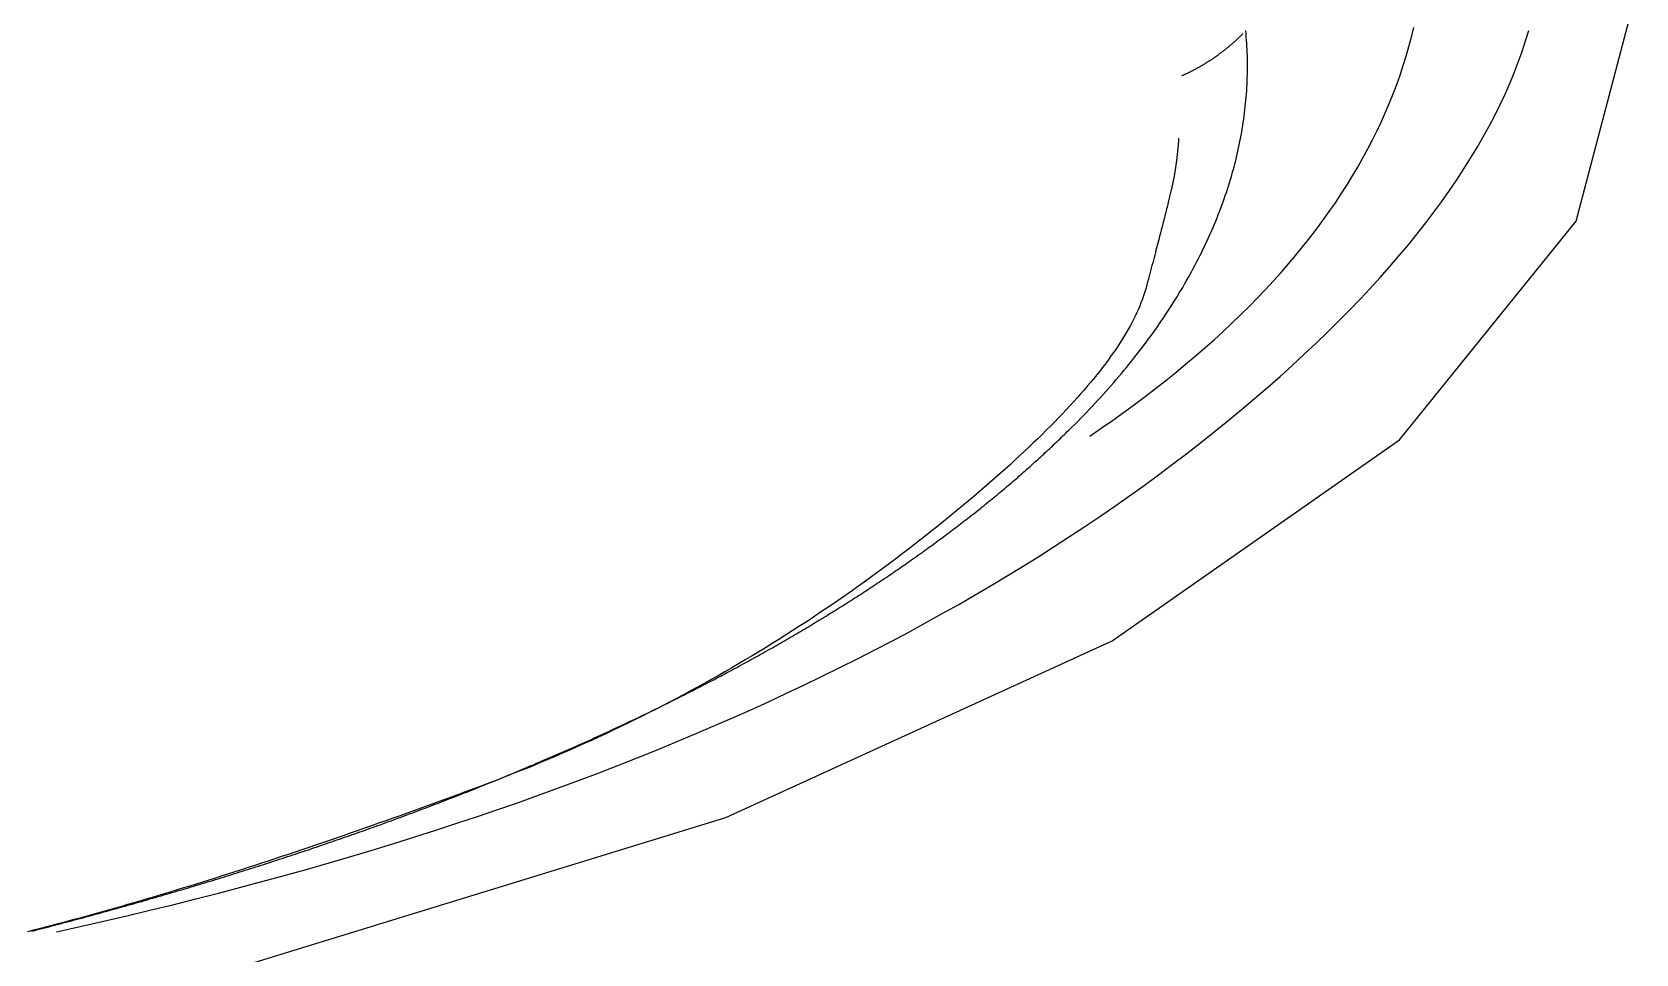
# Model space of a CAD drawing. Extents: x -120222 to -41942, y -19134 to 30932.
# Drawn here: x -81585.144 to -81581.015, y 10151.997 to 10154.37 of the extents above; entities that cross this region are included whole.
import ezdxf

# ---------------------------------------------------------------- set-up
doc = ezdxf.new("R2010")
doc.units = 0
doc.header["$LTSCALE"] = 150
doc.header["$MEASUREMENT"] = 0
doc.layers.get('0').update_dxf_attribs({"linetype": 'CONTINUOUS'})
doc.layers.add('____-568', color=7, linetype='CONTINUOUS')

# ---------------------------------------------------------------- blocks, each defined once
blk = doc.blocks.new('____-172')
at = {"color": 1, "linetype": 'Continuous'}
blk.add_lwpolyline([(-88022.5592, 5602.8305), (-88021.0584, 5603.0011), (-88019.6753, 5603.278), (-88018.4631, 5603.6507), (-88017.4682, 5604.1048), (-88016.7289, 5604.623), (-88016.2736, 5605.1852), (-88016.1199, 5605.7698), (-88016.2736, 5606.3545), (-88016.7289, 5606.9167), (-88017.4682, 5607.4348), (-88018.4631, 5607.8889), (-88019.6753, 5608.2616), (-88021.0584, 5608.5385), (-88022.5592, 5608.7091)], dxfattribs=at)
at = {"color": 1, "linetype": 'Continuous', "flags": 128}
for points in [[(-88017.5261, 5604.6325), (-88017.4966, 5604.6526), (-88017.4677, 5604.6728), (-88017.4392, 5604.6932), (-88017.4113, 5604.7136), (-88017.3838, 5604.7341), (-88017.3569, 5604.7547), (-88017.3305, 5604.7755), (-88017.3046, 5604.7963), (-88017.2792, 5604.8172), (-88017.2543, 5604.8382), (-88017.23, 5604.8593), (-88017.2061, 5604.8805), (-88017.1827, 5604.9018), (-88017.1599, 5604.9232), (-88017.1376, 5604.9447), (-88017.1157, 5604.9663), (-88017.0944, 5604.988), (-88017.0736, 5605.0098), (-88017.0533, 5605.0317), (-88017.0335, 5605.0536), (-88017.0143, 5605.0757), (-88016.9955, 5605.0979), (-88016.9773, 5605.1202), (-88016.9595, 5605.1425), (-88016.9423, 5605.165), (-88016.9256, 5605.1876), (-88016.9093, 5605.2102), (-88016.8936, 5605.233), (-88016.8784, 5605.2559), (-88016.8637, 5605.2788), (-88016.8496, 5605.3019), (-88016.8359, 5605.325), (-88016.8227, 5605.3483), (-88016.8101, 5605.3716), (-88016.798, 5605.395), (-88016.7863, 5605.4186), (-88016.7752, 5605.4422), (-88016.7646, 5605.4659), (-88016.7545, 5605.4898), (-88016.7449, 5605.5137), (-88016.7358, 5605.5377), (-88016.7273, 5605.5618), (-88016.7192, 5605.586), (-88016.7117, 5605.6103), (-88016.7046, 5605.6348), (-88016.6981, 5605.6593), (-88016.6921, 5605.6839)], [(-88020.1864, 5603.3561), (-88020.1256, 5603.3696), (-88020.0652, 5603.3833), (-88020.0053, 5603.3973), (-88019.9457, 5603.4115), (-88019.8866, 5603.4259), (-88019.8279, 5603.4406), (-88019.7696, 5603.4555), (-88019.7117, 5603.4707), (-88019.6543, 5603.4861), (-88019.5972, 5603.5017), (-88019.5406, 5603.5176), (-88019.4844, 5603.5337), (-88019.4286, 5603.5501), (-88019.3733, 5603.5666), (-88019.3183, 5603.5835), (-88019.2638, 5603.6005), (-88019.2096, 5603.6178), (-88019.1559, 5603.6354), (-88019.1026, 5603.6532), (-88019.0498, 5603.6712), (-88018.9973, 5603.6894), (-88018.9453, 5603.7079), (-88018.8937, 5603.7267), (-88018.8425, 5603.7456), (-88018.7917, 5603.7648), (-88018.7413, 5603.7843), (-88018.6913, 5603.804), (-88018.6418, 5603.8239), (-88018.5927, 5603.8441), (-88018.544, 5603.8645), (-88018.4957, 5603.8851), (-88018.4478, 5603.906), (-88018.4004, 5603.9271), (-88018.3533, 5603.9485), (-88018.3067, 5603.9701), (-88018.2605, 5603.9919), (-88018.2147, 5604.014), (-88018.1693, 5604.0363), (-88018.1244, 5604.0588), (-88018.0798, 5604.0816), (-88018.0357, 5604.1047), (-88017.992, 5604.1279), (-88017.9487, 5604.1514), (-88017.9059, 5604.1752), (-88017.8634, 5604.1991), (-88017.8214, 5604.2234), (-88017.7797, 5604.2478), (-88017.7385, 5604.2725), (-88017.6978, 5604.2975), (-88017.6574, 5604.3226), (-88017.6174, 5604.348), (-88017.5779, 5604.3737), (-88017.5388, 5604.3996), (-88017.5001, 5604.4257), (-88017.4618, 5604.4521), (-88017.4239, 5604.4787), (-88017.3864, 5604.5055), (-88017.3494, 5604.5326), (-88017.3128, 5604.5599), (-88017.2766, 5604.5875), (-88017.2408, 5604.6153), (-88017.2054, 5604.6433), (-88017.1705, 5604.6716), (-88017.1359, 5604.7001), (-88017.102, 5604.7287), (-88017.0688, 5604.7573), (-88017.0363, 5604.7858), (-88017.0046, 5604.8143), (-88016.9737, 5604.8428), (-88016.9435, 5604.8712), (-88016.9141, 5604.8995), (-88016.8854, 5604.9279), (-88016.8574, 5604.9561), (-88016.8303, 5604.9844), (-88016.8038, 5605.0126), (-88016.7782, 5605.0407), (-88016.7532, 5605.0688), (-88016.7291, 5605.0969), (-88016.7057, 5605.1249), (-88016.683, 5605.1529), (-88016.6611, 5605.1809), (-88016.6399, 5605.2088), (-88016.6195, 5605.2366), (-88016.5999, 5605.2644), (-88016.581, 5605.2922), (-88016.5628, 5605.32), (-88016.5454, 5605.3476), (-88016.5288, 5605.3753), (-88016.5129, 5605.4029), (-88016.4978, 5605.4305), (-88016.4834, 5605.458), (-88016.4698, 5605.4855), (-88016.4569, 5605.5129), (-88016.4448, 5605.5403), (-88016.4334, 5605.5677), (-88016.4228, 5605.595), (-88016.4129, 5605.6223), (-88016.4038, 5605.6495), (-88016.3955, 5605.6767)], [(-88017.5802, 5604.6473), (-88017.5725, 5604.6549), (-88017.5648, 5604.6625), (-88017.5572, 5604.6702), (-88017.5497, 5604.6778), (-88017.5422, 5604.6855), (-88017.5348, 5604.6931), (-88017.5275, 5604.7008), (-88017.5202, 5604.7085), (-88017.513, 5604.7162), (-88017.5059, 5604.7239), (-88017.4988, 5604.7316), (-88017.4918, 5604.7393), (-88017.4848, 5604.747), (-88017.4779, 5604.7548), (-88017.4711, 5604.7625), (-88017.4644, 5604.7703), (-88017.4577, 5604.778), (-88017.451, 5604.7858), (-88017.4445, 5604.7936), (-88017.438, 5604.8014), (-88017.4315, 5604.8092), (-88017.4252, 5604.817), (-88017.4189, 5604.8248), (-88017.4126, 5604.8326), (-88017.4064, 5604.8405), (-88017.4003, 5604.8483), (-88017.3943, 5604.8562), (-88017.3883, 5604.864), (-88017.3824, 5604.8719), (-88017.3765, 5604.8798), (-88017.3707, 5604.8877), (-88017.365, 5604.8956), (-88017.3593, 5604.9035), (-88017.3537, 5604.9114), (-88017.3482, 5604.9193), (-88017.3427, 5604.9273), (-88017.3373, 5604.9352), (-88017.332, 5604.9432), (-88017.3267, 5604.9511), (-88017.3215, 5604.9591), (-88017.3163, 5604.9671), (-88017.3113, 5604.9751), (-88017.3062, 5604.9831), (-88017.3013, 5604.9911), (-88017.2964, 5604.9991), (-88017.2916, 5605.0072), (-88017.2868, 5605.0152), (-88017.2821, 5605.0232), (-88017.2775, 5605.0313), (-88017.2729, 5605.0394), (-88017.2684, 5605.0474), (-88017.264, 5605.0555), (-88017.2596, 5605.0636), (-88017.2553, 5605.0717), (-88017.2511, 5605.0798), (-88017.2469, 5605.0879), (-88017.2428, 5605.0961), (-88017.2387, 5605.1042), (-88017.2347, 5605.1124), (-88017.2308, 5605.1205), (-88017.2269, 5605.1287), (-88017.2232, 5605.1369), (-88017.2194, 5605.145), (-88017.2158, 5605.1532), (-88017.2122, 5605.1614), (-88017.2086, 5605.1696), (-88017.2052, 5605.1778), (-88017.2018, 5605.186), (-88017.1985, 5605.1942), (-88017.1952, 5605.2024), (-88017.192, 5605.2106), (-88017.1889, 5605.2188), (-88017.1859, 5605.227), (-88017.1829, 5605.2352), (-88017.18, 5605.2434), (-88017.1771, 5605.2516), (-88017.1744, 5605.2597), (-88017.1717, 5605.2679), (-88017.169, 5605.2761), (-88017.1665, 5605.2843), (-88017.164, 5605.2925), (-88017.1615, 5605.3007), (-88017.1592, 5605.3089), (-88017.1569, 5605.317), (-88017.1547, 5605.3252), (-88017.1525, 5605.3334), (-88017.1504, 5605.3416), (-88017.1484, 5605.3498), (-88017.1465, 5605.3579), (-88017.1446, 5605.3661), (-88017.1428, 5605.3743), (-88017.1411, 5605.3825), (-88017.1394, 5605.3906), (-88017.1378, 5605.3988), (-88017.1363, 5605.407), (-88017.1348, 5605.4151), (-88017.1334, 5605.4233), (-88017.1321, 5605.4315), (-88017.1308, 5605.4397), (-88017.1296, 5605.4478), (-88017.1285, 5605.456), (-88017.1275, 5605.4642), (-88017.1265, 5605.4723), (-88017.1256, 5605.4805), (-88017.1247, 5605.4886), (-88017.124, 5605.4968), (-88017.1233, 5605.505), (-88017.1226, 5605.5131), (-88017.1221, 5605.5213), (-88017.1216, 5605.5294), (-88017.1211, 5605.5376), (-88017.1208, 5605.5458), (-88017.1205, 5605.5539), (-88017.1203, 5605.5621), (-88017.1201, 5605.5702), (-88017.12, 5605.5784), (-88017.12, 5605.5865), (-88017.1201, 5605.5947), (-88017.1202, 5605.6028), (-88017.1204, 5605.611), (-88017.1206, 5605.6191), (-88017.121, 5605.6273), (-88017.1214, 5605.6354), (-88017.1218, 5605.6436), (-88017.1224, 5605.6517), (-88017.123, 5605.6599), (-88017.1236, 5605.668), (-88017.1244, 5605.6762)], [(-88017.2894, 5605.5599), (-88017.288, 5605.5605), (-88017.2866, 5605.5611), (-88017.2853, 5605.5617), (-88017.2839, 5605.5624), (-88017.2825, 5605.563), (-88017.2811, 5605.5636), (-88017.2798, 5605.5643), (-88017.2784, 5605.5649), (-88017.277, 5605.5656), (-88017.2757, 5605.5662), (-88017.2743, 5605.5669), (-88017.2729, 5605.5675), (-88017.2716, 5605.5682), (-88017.2702, 5605.5688), (-88017.2689, 5605.5695), (-88017.2675, 5605.5702), (-88017.2662, 5605.5709), (-88017.2648, 5605.5715), (-88017.2635, 5605.5722), (-88017.2621, 5605.5729), (-88017.2608, 5605.5736), (-88017.2595, 5605.5743), (-88017.2581, 5605.575), (-88017.2568, 5605.5757), (-88017.2554, 5605.5764), (-88017.2541, 5605.5771), (-88017.2528, 5605.5779), (-88017.2514, 5605.5786), (-88017.2501, 5605.5793), (-88017.2488, 5605.58), (-88017.2475, 5605.5808), (-88017.2462, 5605.5815), (-88017.2448, 5605.5822), (-88017.2435, 5605.583), (-88017.2422, 5605.5837), (-88017.2409, 5605.5845), (-88017.2396, 5605.5852), (-88017.2383, 5605.586), (-88017.237, 5605.5868), (-88017.2357, 5605.5875), (-88017.2344, 5605.5883), (-88017.2331, 5605.5891), (-88017.2318, 5605.5899), (-88017.2305, 5605.5906), (-88017.2292, 5605.5914), (-88017.2279, 5605.5922), (-88017.2266, 5605.593), (-88017.2253, 5605.5938), (-88017.224, 5605.5946), (-88017.2227, 5605.5954), (-88017.2214, 5605.5962), (-88017.2202, 5605.5971), (-88017.2189, 5605.5979), (-88017.2176, 5605.5987), (-88017.2163, 5605.5995), (-88017.2151, 5605.6004), (-88017.2138, 5605.6012), (-88017.2125, 5605.602), (-88017.2112, 5605.6029), (-88017.21, 5605.6037), (-88017.2087, 5605.6046), (-88017.2075, 5605.6054), (-88017.2062, 5605.6063), (-88017.2049, 5605.6072), (-88017.2037, 5605.608), (-88017.2024, 5605.6089), (-88017.2012, 5605.6098), (-88017.1999, 5605.6106), (-88017.1987, 5605.6115), (-88017.1975, 5605.6124), (-88017.1962, 5605.6133), (-88017.195, 5605.6142), (-88017.1938, 5605.6151), (-88017.1926, 5605.616), (-88017.1913, 5605.6168), (-88017.1901, 5605.6177), (-88017.1889, 5605.6186), (-88017.1877, 5605.6196), (-88017.1865, 5605.6205), (-88017.1853, 5605.6214), (-88017.1841, 5605.6223), (-88017.1829, 5605.6232), (-88017.1817, 5605.6241), (-88017.1805, 5605.625), (-88017.1793, 5605.626), (-88017.1782, 5605.6269), (-88017.177, 5605.6278), (-88017.1758, 5605.6288), (-88017.1746, 5605.6297), (-88017.1735, 5605.6306), (-88017.1723, 5605.6316), (-88017.1711, 5605.6325), (-88017.17, 5605.6335), (-88017.1688, 5605.6344), (-88017.1677, 5605.6354), (-88017.1665, 5605.6363), (-88017.1654, 5605.6373), (-88017.1643, 5605.6383), (-88017.1631, 5605.6392), (-88017.162, 5605.6402), (-88017.1609, 5605.6412), (-88017.1597, 5605.6422), (-88017.1586, 5605.6431), (-88017.1575, 5605.6441), (-88017.1564, 5605.6451), (-88017.1553, 5605.6461), (-88017.1542, 5605.6471), (-88017.153, 5605.6481), (-88017.1519, 5605.6491), (-88017.1508, 5605.6501), (-88017.1498, 5605.6511), (-88017.1487, 5605.6521), (-88017.1476, 5605.6531), (-88017.1465, 5605.6541), (-88017.1454, 5605.6551), (-88017.1443, 5605.6561), (-88017.1433, 5605.6571), (-88017.1422, 5605.6582), (-88017.1411, 5605.6592), (-88017.1401, 5605.6602), (-88017.139, 5605.6612), (-88017.1379, 5605.6623), (-88017.1369, 5605.6633), (-88017.1358, 5605.6644), (-88017.1348, 5605.6654), (-88017.1338, 5605.6664), (-88017.1327, 5605.6675), (-88017.1317, 5605.6685), (-88017.1317, 5605.6685)], [(-88017.2972, 5605.3996), (-88017.2973, 5605.3982), (-88017.2974, 5605.3967), (-88017.2975, 5605.3952), (-88017.2976, 5605.3937), (-88017.2977, 5605.3922), (-88017.2978, 5605.3907), (-88017.2979, 5605.3892), (-88017.298, 5605.3878), (-88017.2982, 5605.3863), (-88017.2983, 5605.3848), (-88017.2984, 5605.3833), (-88017.2985, 5605.3818), (-88017.2987, 5605.3803), (-88017.2988, 5605.3788), (-88017.2989, 5605.3774), (-88017.2991, 5605.3759), (-88017.2992, 5605.3744), (-88017.2993, 5605.3729), (-88017.2995, 5605.3714), (-88017.2996, 5605.3699), (-88017.2998, 5605.3684), (-88017.2999, 5605.367), (-88017.3001, 5605.3655), (-88017.3002, 5605.364), (-88017.3004, 5605.3625), (-88017.3006, 5605.361), (-88017.3007, 5605.3595), (-88017.3009, 5605.358), (-88017.301, 5605.3566), (-88017.3012, 5605.3551), (-88017.3014, 5605.3536), (-88017.3016, 5605.3521), (-88017.3017, 5605.3506), (-88017.3019, 5605.3491), (-88017.3021, 5605.3476), (-88017.3023, 5605.3462), (-88017.3025, 5605.3447), (-88017.3027, 5605.3432), (-88017.3028, 5605.3417), (-88017.303, 5605.3402), (-88017.3032, 5605.3387), (-88017.3034, 5605.3372), (-88017.3036, 5605.3358), (-88017.3038, 5605.3343), (-88017.304, 5605.3328), (-88017.3042, 5605.3313), (-88017.3044, 5605.3298), (-88017.3046, 5605.3283), (-88017.3049, 5605.3268), (-88017.3051, 5605.3254), (-88017.3053, 5605.3239), (-88017.3055, 5605.3224), (-88017.3057, 5605.3209), (-88017.306, 5605.3194), (-88017.3062, 5605.3179), (-88017.3064, 5605.3164), (-88017.3066, 5605.315), (-88017.3069, 5605.3135), (-88017.3071, 5605.312), (-88017.3074, 5605.3105), (-88017.3076, 5605.309), (-88017.3078, 5605.3075), (-88017.3081, 5605.306), (-88017.3083, 5605.3046), (-88017.3086, 5605.303), (-88017.3089, 5605.3014), (-88017.3092, 5605.2997), (-88017.3095, 5605.2979), (-88017.3099, 5605.2959), (-88017.3103, 5605.2939), (-88017.3108, 5605.2918), (-88017.3112, 5605.2896), (-88017.3117, 5605.2873), (-88017.3122, 5605.2849), (-88017.3127, 5605.2824), (-88017.3133, 5605.2799), (-88017.3139, 5605.2772), (-88017.3145, 5605.2744), (-88017.3152, 5605.2715), (-88017.3159, 5605.2686), (-88017.3166, 5605.2655), (-88017.3173, 5605.2624), (-88017.3181, 5605.2591), (-88017.3189, 5605.2558), (-88017.3197, 5605.2523), (-88017.3205, 5605.2488), (-88017.3214, 5605.2452), (-88017.3223, 5605.2414), (-88017.3232, 5605.2376), (-88017.3242, 5605.2337), (-88017.3252, 5605.2297), (-88017.3262, 5605.2256), (-88017.3272, 5605.2214), (-88017.3283, 5605.217), (-88017.3294, 5605.2127), (-88017.3305, 5605.2082), (-88017.3317, 5605.2036), (-88017.3329, 5605.1989), (-88017.3341, 5605.1941), (-88017.3353, 5605.1892), (-88017.3366, 5605.1843), (-88017.3379, 5605.1792), (-88017.3392, 5605.174), (-88017.3405, 5605.1688), (-88017.3419, 5605.1634), (-88017.3433, 5605.158), (-88017.3448, 5605.1525), (-88017.3462, 5605.1468), (-88017.3477, 5605.1411), (-88017.3492, 5605.1353), (-88017.3508, 5605.1293), (-88017.3523, 5605.1233), (-88017.3539, 5605.1172), (-88017.3556, 5605.111), (-88017.3572, 5605.1047), (-88017.3589, 5605.0983), (-88017.3606, 5605.0918), (-88017.3623, 5605.0852), (-88017.3641, 5605.0785), (-88017.3659, 5605.0717), (-88017.3677, 5605.0648), (-88017.3696, 5605.0579), (-88017.3715, 5605.0508), (-88017.3734, 5605.0436), (-88017.3753, 5605.0364), (-88017.3773, 5605.029), (-88017.3792, 5605.0216), (-88017.3813, 5605.014), (-88017.3834, 5605.0064), (-88017.3858, 5604.9987), (-88017.3883, 5604.9909), (-88017.3911, 5604.983), (-88017.3942, 5604.9751), (-88017.3974, 5604.967), (-88017.4008, 5604.9589), (-88017.4045, 5604.9508), (-88017.4084, 5604.9425), (-88017.4125, 5604.9341), (-88017.4169, 5604.9257), (-88017.4214, 5604.9172), (-88017.4262, 5604.9086), (-88017.4312, 5604.9), (-88017.4364, 5604.8912), (-88017.4418, 5604.8824), (-88017.4475, 5604.8735), (-88017.4533, 5604.8646), (-88017.4594, 5604.8555), (-88017.4657, 5604.8464), (-88017.4723, 5604.8372), (-88017.479, 5604.8279), (-88017.486, 5604.8185), (-88017.4932, 5604.8091), (-88017.5006, 5604.7995), (-88017.5082, 5604.7899), (-88017.516, 5604.7803), (-88017.5241, 5604.7705), (-88017.5324, 5604.7607), (-88017.5409, 5604.7507), (-88017.5496, 5604.7407), (-88017.5586, 5604.7307), (-88017.5677, 5604.7205), (-88017.5771, 5604.7103), (-88017.5867, 5604.6999), (-88017.5965, 5604.6896), (-88017.6065, 5604.6791), (-88017.6168, 5604.6685), (-88017.6273, 5604.6579), (-88017.638, 5604.6472), (-88017.6489, 5604.6364), (-88017.66, 5604.6255), (-88017.6714, 5604.6146), (-88017.6829, 5604.6036), (-88017.6947, 5604.5925), (-88017.7068, 5604.5813), (-88017.719, 5604.57), (-88017.7314, 5604.5587), (-88017.7441, 5604.5473), (-88017.757, 5604.5358), (-88017.7701, 5604.5242), (-88017.7834, 5604.5125), (-88017.797, 5604.5008), (-88017.8107, 5604.489), (-88017.8247, 5604.4771), (-88017.8389, 5604.4651), (-88017.8534, 5604.4531), (-88017.868, 5604.441), (-88017.8829, 5604.4288), (-88017.8979, 5604.4165), (-88017.9132, 5604.4041), (-88017.9288, 5604.3917), (-88017.9445, 5604.3791), (-88017.9605, 5604.3665), (-88017.9766, 5604.3539), (-88017.9927, 5604.3414), (-88018.0089, 5604.329), (-88018.0252, 5604.3167), (-88018.0415, 5604.3044), (-88018.0578, 5604.2922), (-88018.0742, 5604.2801), (-88018.0907, 5604.2681), (-88018.1072, 5604.2562), (-88018.1237, 5604.2444), (-88018.1403, 5604.2326), (-88018.157, 5604.221), (-88018.1737, 5604.2094), (-88018.1904, 5604.1979), (-88018.2073, 5604.1865), (-88018.2241, 5604.1752), (-88018.241, 5604.1639), (-88018.258, 5604.1528), (-88018.275, 5604.1417), (-88018.2921, 5604.1307), (-88018.3092, 5604.1198), (-88018.3263, 5604.109), (-88018.3436, 5604.0983), (-88018.3608, 5604.0876), (-88018.3782, 5604.0771), (-88018.3955, 5604.0666), (-88018.4129, 5604.0562), (-88018.4304, 5604.0459), (-88018.4479, 5604.0357), (-88018.4655, 5604.0255), (-88018.4831, 5604.0155), (-88018.5008, 5604.0055), (-88018.5185, 5603.9956), (-88018.5363, 5603.9858), (-88018.5542, 5603.9761), (-88018.572, 5603.9665), (-88018.59, 5603.9569), (-88018.6079, 5603.9475), (-88018.626, 5603.9381), (-88018.6441, 5603.9288), (-88018.6622, 5603.9196), (-88018.6804, 5603.9105), (-88018.6986, 5603.9014), (-88018.7169, 5603.8925), (-88018.7353, 5603.8836), (-88018.7536, 5603.8748), (-88018.7721, 5603.8661), (-88018.7906, 5603.8575), (-88018.8091, 5603.849), (-88018.8277, 5603.8406), (-88018.8464, 5603.8322), (-88018.8651, 5603.8239), (-88018.8838, 5603.8158), (-88018.9026, 5603.8076), (-88018.9215, 5603.7996), (-88018.9404, 5603.7917), (-88018.9593, 5603.7838), (-88018.9783, 5603.7761), (-88018.9974, 5603.7684), (-88019.0165, 5603.7608), (-88019.0356, 5603.7533), (-88019.0548, 5603.7459), (-88019.0741, 5603.7385), (-88019.0934, 5603.7313), (-88019.1127, 5603.7241), (-88019.1319, 5603.717), (-88019.1511, 5603.7099), (-88019.1702, 5603.7029), (-88019.1892, 5603.6959), (-88019.2081, 5603.6889), (-88019.227, 5603.6821), (-88019.2458, 5603.6752), (-88019.2645, 5603.6685), (-88019.2832, 5603.6618), (-88019.3018, 5603.6551), (-88019.3203, 5603.6485), (-88019.3388, 5603.6419), (-88019.3572, 5603.6354), (-88019.3755, 5603.6289), (-88019.3937, 5603.6225), (-88019.4119, 5603.6162), (-88019.43, 5603.6098), (-88019.448, 5603.6036), (-88019.466, 5603.5974), (-88019.4839, 5603.5912), (-88019.5017, 5603.5851), (-88019.5194, 5603.5791), (-88019.5371, 5603.5731), (-88019.5547, 5603.5671), (-88019.5722, 5603.5612), (-88019.5897, 5603.5554), (-88019.6071, 5603.5496), (-88019.6244, 5603.5439), (-88019.6417, 5603.5382), (-88019.6589, 5603.5326), (-88019.676, 5603.527), (-88019.693, 5603.5214), (-88019.71, 5603.516), (-88019.7269, 5603.5105), (-88019.7437, 5603.5051), (-88019.7605, 5603.4998), (-88019.7772, 5603.4945), (-88019.7938, 5603.4893), (-88019.8103, 5603.4842), (-88019.8268, 5603.479), (-88019.8432, 5603.474), (-88019.8595, 5603.4689), (-88019.8758, 5603.464), (-88019.892, 5603.4591), (-88019.9081, 5603.4542), (-88019.9242, 5603.4494), (-88019.9402, 5603.4446), (-88019.9561, 5603.4399), (-88019.9719, 5603.4353), (-88019.9877, 5603.4307), (-88020.0034, 5603.4261), (-88020.019, 5603.4216), (-88020.0346, 5603.4172), (-88020.0501, 5603.4128), (-88020.0655, 5603.4084), (-88020.0808, 5603.4042), (-88020.0961, 5603.3999), (-88020.1113, 5603.3957), (-88020.1265, 5603.3916), (-88020.1415, 5603.3875), (-88020.1565, 5603.3835), (-88020.1714, 5603.3795), (-88020.1863, 5603.3755), (-88020.2011, 5603.3717), (-88020.216, 5603.3678), (-88020.2308, 5603.3639), (-88020.2457, 5603.3601), (-88020.2607, 5603.3562)], [(-88020.25, 5603.3579), (-88020.2426, 5603.3598), (-88020.2353, 5603.3617), (-88020.2279, 5603.3636), (-88020.2206, 5603.3655), (-88020.2133, 5603.3674), (-88020.2059, 5603.3693), (-88020.1986, 5603.3712), (-88020.1913, 5603.3731), (-88020.184, 5603.3751), (-88020.1766, 5603.377), (-88020.1693, 5603.3789), (-88020.162, 5603.3809), (-88020.1547, 5603.3828), (-88020.1475, 5603.3847), (-88020.1402, 5603.3867), (-88020.1329, 5603.3886), (-88020.1256, 5603.3906), (-88020.1183, 5603.3925), (-88020.1111, 5603.3945), (-88020.1038, 5603.3965), (-88020.0966, 5603.3984), (-88020.0893, 5603.4004), (-88020.0821, 5603.4024), (-88020.0748, 5603.4044), (-88020.0676, 5603.4064), (-88020.0604, 5603.4083), (-88020.0532, 5603.4103), (-88020.046, 5603.4123), (-88020.0388, 5603.4143), (-88020.0316, 5603.4163), (-88020.0244, 5603.4183), (-88020.0172, 5603.4203), (-88020.01, 5603.4224), (-88020.0029, 5603.4244), (-88019.9957, 5603.4264), (-88019.9885, 5603.4284), (-88019.9814, 5603.4304), (-88019.9742, 5603.4325), (-88019.9671, 5603.4345), (-88019.96, 5603.4365), (-88019.9529, 5603.4386), (-88019.9457, 5603.4406), (-88019.9386, 5603.4427), (-88019.9315, 5603.4447), (-88019.9244, 5603.4468), (-88019.9173, 5603.4488), (-88019.9103, 5603.4509), (-88019.9032, 5603.453), (-88019.8961, 5603.455), (-88019.8891, 5603.4571), (-88019.882, 5603.4592), (-88019.8749, 5603.4613), (-88019.8679, 5603.4634), (-88019.8609, 5603.4654), (-88019.8538, 5603.4675), (-88019.8468, 5603.4696), (-88019.8398, 5603.4717), (-88019.8328, 5603.4738), (-88019.8258, 5603.4759), (-88019.8188, 5603.478), (-88019.8118, 5603.4802), (-88019.8048, 5603.4823), (-88019.7978, 5603.4844), (-88019.7909, 5603.4865), (-88019.7839, 5603.4886), (-88019.777, 5603.4908), (-88019.77, 5603.4929), (-88019.7631, 5603.495), (-88019.7561, 5603.4972), (-88019.7492, 5603.4993), (-88019.7423, 5603.5015), (-88019.7354, 5603.5036), (-88019.7285, 5603.5058), (-88019.7216, 5603.5079), (-88019.7147, 5603.5101), (-88019.7078, 5603.5123), (-88019.7009, 5603.5144), (-88019.694, 5603.5166), (-88019.6872, 5603.5188), (-88019.6803, 5603.521), (-88019.6734, 5603.5231), (-88019.6666, 5603.5253), (-88019.6597, 5603.5275), (-88019.6529, 5603.5297), (-88019.6461, 5603.5319), (-88019.6393, 5603.5341), (-88019.6324, 5603.5363), (-88019.6256, 5603.5385), (-88019.6188, 5603.5407), (-88019.612, 5603.543), (-88019.6053, 5603.5452), (-88019.5985, 5603.5474), (-88019.5917, 5603.5496), (-88019.5849, 5603.5518), (-88019.5782, 5603.5541), (-88019.5714, 5603.5563), (-88019.5647, 5603.5585), (-88019.558, 5603.5608), (-88019.5512, 5603.563), (-88019.5445, 5603.5653), (-88019.5378, 5603.5675), (-88019.5311, 5603.5698), (-88019.5244, 5603.572), (-88019.5177, 5603.5743), (-88019.511, 5603.5766), (-88019.5044, 5603.5788), (-88019.4977, 5603.5811), (-88019.491, 5603.5834), (-88019.4844, 5603.5857), (-88019.4778, 5603.5879), (-88019.4711, 5603.5902), (-88019.4645, 5603.5925), (-88019.4579, 5603.5948), (-88019.4512, 5603.5971), (-88019.4446, 5603.5994), (-88019.438, 5603.6017), (-88019.4315, 5603.604), (-88019.4249, 5603.6063), (-88019.4183, 5603.6086), (-88019.4117, 5603.6109), (-88019.4052, 5603.6132), (-88019.3986, 5603.6156), (-88019.3921, 5603.6179), (-88019.3855, 5603.6202), (-88019.379, 5603.6226), (-88019.3725, 5603.6249), (-88019.3659, 5603.6272), (-88019.3594, 5603.6296), (-88019.3529, 5603.6319), (-88019.3464, 5603.6343), (-88019.3399, 5603.6366), (-88019.3335, 5603.639), (-88019.327, 5603.6413), (-88019.3205, 5603.6437), (-88019.3141, 5603.646), (-88019.3076, 5603.6484), (-88019.3012, 5603.6508), (-88019.2947, 5603.6532), (-88019.2883, 5603.6555), (-88019.2819, 5603.6579), (-88019.2755, 5603.6603), (-88019.2691, 5603.6627), (-88019.2627, 5603.6651), (-88019.2563, 5603.6675), (-88019.2499, 5603.6699), (-88019.2435, 5603.6723), (-88019.2372, 5603.6747), (-88019.2308, 5603.6771), (-88019.2244, 5603.6795), (-88019.2181, 5603.6819), (-88019.2118, 5603.6843), (-88019.2054, 5603.6867), (-88019.1991, 5603.6892), (-88019.1928, 5603.6916), (-88019.1865, 5603.694), (-88019.1802, 5603.6964), (-88019.1739, 5603.6989), (-88019.1676, 5603.7013), (-88019.1613, 5603.7038), (-88019.155, 5603.7062), (-88019.1488, 5603.7087), (-88019.1425, 5603.7111), (-88019.1362, 5603.7136), (-88019.13, 5603.716), (-88019.1238, 5603.7185), (-88019.1175, 5603.721), (-88019.1113, 5603.7235), (-88019.1051, 5603.7259), (-88019.0989, 5603.7284), (-88019.0927, 5603.7309), (-88019.0865, 5603.7334), (-88019.0803, 5603.7359), (-88019.0741, 5603.7384), (-88019.0679, 5603.7409), (-88019.0618, 5603.7434), (-88019.0556, 5603.7459), (-88019.0495, 5603.7484), (-88019.0433, 5603.7509), (-88019.0372, 5603.7534), (-88019.0311, 5603.7559), (-88019.0249, 5603.7585), (-88019.0188, 5603.761), (-88019.0127, 5603.7635), (-88019.0066, 5603.766), (-88019.0005, 5603.7686), (-88018.9944, 5603.7711), (-88018.9884, 5603.7737), (-88018.9823, 5603.7762), (-88018.9762, 5603.7788), (-88018.9702, 5603.7813), (-88018.9641, 5603.7839), (-88018.9581, 5603.7864), (-88018.952, 5603.789), (-88018.946, 5603.7916), (-88018.94, 5603.7942), (-88018.934, 5603.7967), (-88018.928, 5603.7993), (-88018.922, 5603.8019), (-88018.916, 5603.8045), (-88018.91, 5603.8071), (-88018.904, 5603.8097), (-88018.898, 5603.8123), (-88018.8921, 5603.8149), (-88018.8861, 5603.8175), (-88018.8802, 5603.8201), (-88018.8742, 5603.8227), (-88018.8683, 5603.8253), (-88018.8624, 5603.8279), (-88018.8564, 5603.8305), (-88018.8505, 5603.8332), (-88018.8446, 5603.8358), (-88018.8387, 5603.8384), (-88018.8328, 5603.8411), (-88018.8269, 5603.8437), (-88018.8211, 5603.8464), (-88018.8152, 5603.849), (-88018.8093, 5603.8516), (-88018.8035, 5603.8543), (-88018.7976, 5603.857), (-88018.7918, 5603.8596), (-88018.7859, 5603.8623), (-88018.7801, 5603.865), (-88018.7743, 5603.8676), (-88018.7685, 5603.8703), (-88018.7627, 5603.873), (-88018.7569, 5603.8757), (-88018.7511, 5603.8784), (-88018.7453, 5603.8811), (-88018.7395, 5603.8838), (-88018.7338, 5603.8865), (-88018.728, 5603.8892), (-88018.7223, 5603.8919), (-88018.7165, 5603.8946), (-88018.7108, 5603.8973), (-88018.705, 5603.9), (-88018.6993, 5603.9027), (-88018.6936, 5603.9055), (-88018.6879, 5603.9082), (-88018.6822, 5603.9109), (-88018.6765, 5603.9136), (-88018.6708, 5603.9164), (-88018.6651, 5603.9191), (-88018.6595, 5603.9219), (-88018.6538, 5603.9246), (-88018.6481, 5603.9274), (-88018.6425, 5603.9301), (-88018.6368, 5603.9329), (-88018.6312, 5603.9357), (-88018.6256, 5603.9384), (-88018.6199, 5603.9412), (-88018.6143, 5603.944), (-88018.6087, 5603.9468), (-88018.6031, 5603.9496), (-88018.5975, 5603.9524), (-88018.5919, 5603.9551), (-88018.5864, 5603.9579), (-88018.5808, 5603.9607), (-88018.5752, 5603.9635), (-88018.5697, 5603.9664), (-88018.5641, 5603.9692), (-88018.5586, 5603.972), (-88018.5531, 5603.9748), (-88018.5475, 5603.9776), (-88018.542, 5603.9804), (-88018.5365, 5603.9833), (-88018.531, 5603.9861), (-88018.5255, 5603.9889), (-88018.52, 5603.9918), (-88018.5145, 5603.9946), (-88018.509, 5603.9975), (-88018.5036, 5604.0003), (-88018.4981, 5604.0032), (-88018.4927, 5604.006), (-88018.4872, 5604.0089), (-88018.4818, 5604.0118), (-88018.4763, 5604.0146), (-88018.4709, 5604.0175), (-88018.4655, 5604.0204), (-88018.4601, 5604.0233), (-88018.4547, 5604.0262), (-88018.4493, 5604.0291), (-88018.4439, 5604.0319), (-88018.4385, 5604.0348), (-88018.4332, 5604.0377), (-88018.4278, 5604.0406), (-88018.4224, 5604.0436), (-88018.4171, 5604.0465), (-88018.4118, 5604.0494), (-88018.4064, 5604.0523), (-88018.4011, 5604.0552), (-88018.3958, 5604.0582), (-88018.3905, 5604.0611), (-88018.3852, 5604.064), (-88018.3799, 5604.067), (-88018.3746, 5604.0699), (-88018.3694, 5604.0728), (-88018.3641, 5604.0758), (-88018.3589, 5604.0787), (-88018.3536, 5604.0817), (-88018.3484, 5604.0847), (-88018.3431, 5604.0876), (-88018.3379, 5604.0906), (-88018.3327, 5604.0936), (-88018.3275, 5604.0965), (-88018.3223, 5604.0995), (-88018.3171, 5604.1025), (-88018.312, 5604.1055), (-88018.3068, 5604.1085), (-88018.3016, 5604.1115), (-88018.2965, 5604.1145), (-88018.2913, 5604.1175), (-88018.2862, 5604.1205), (-88018.2811, 5604.1235), (-88018.2759, 5604.1265), (-88018.2708, 5604.1295), (-88018.2657, 5604.1325), (-88018.2606, 5604.1356), (-88018.2555, 5604.1386), (-88018.2505, 5604.1416), (-88018.2454, 5604.1447), (-88018.2403, 5604.1477), (-88018.2353, 5604.1507), (-88018.2302, 5604.1538), (-88018.2252, 5604.1568), (-88018.2202, 5604.1599), (-88018.2151, 5604.1629), (-88018.2101, 5604.166), (-88018.2051, 5604.1691), (-88018.2001, 5604.1721), (-88018.1951, 5604.1752), (-88018.1902, 5604.1783), (-88018.1852, 5604.1814), (-88018.1802, 5604.1845), (-88018.1753, 5604.1875), (-88018.1703, 5604.1906), (-88018.1654, 5604.1937), (-88018.1605, 5604.1968), (-88018.1555, 5604.1999), (-88018.1506, 5604.203), (-88018.1457, 5604.2061), (-88018.1408, 5604.2093), (-88018.1359, 5604.2124), (-88018.1311, 5604.2155), (-88018.1262, 5604.2186), (-88018.1213, 5604.2218), (-88018.1165, 5604.2249), (-88018.1116, 5604.228), (-88018.1068, 5604.2312), (-88018.102, 5604.2343), (-88018.0972, 5604.2375), (-88018.0923, 5604.2406), (-88018.0875, 5604.2438), (-88018.0827, 5604.2469), (-88018.078, 5604.2501), (-88018.0732, 5604.2533), (-88018.0684, 5604.2564), (-88018.0637, 5604.2596), (-88018.0589, 5604.2628), (-88018.0542, 5604.266), (-88018.0494, 5604.2691), (-88018.0447, 5604.2723), (-88018.04, 5604.2755), (-88018.0353, 5604.2787), (-88018.0306, 5604.2819), (-88018.0259, 5604.2851), (-88018.0212, 5604.2883), (-88018.0166, 5604.2916), (-88018.0119, 5604.2948), (-88018.0073, 5604.298), (-88018.0026, 5604.3012), (-88017.998, 5604.3044), (-88017.9933, 5604.3077), (-88017.9887, 5604.3109), (-88017.9841, 5604.3142), (-88017.9795, 5604.3174), (-88017.9749, 5604.3206), (-88017.9703, 5604.3239), (-88017.9658, 5604.3271), (-88017.9612, 5604.3304), (-88017.9567, 5604.3337), (-88017.9521, 5604.3369), (-88017.9476, 5604.3402), (-88017.943, 5604.3435), (-88017.9385, 5604.3468), (-88017.934, 5604.35), (-88017.9295, 5604.3533), (-88017.925, 5604.3566), (-88017.9205, 5604.3599), (-88017.916, 5604.3632), (-88017.9116, 5604.3665), (-88017.9071, 5604.3698), (-88017.9026, 5604.3731), (-88017.8982, 5604.3764), (-88017.8938, 5604.3797), (-88017.8893, 5604.3831), (-88017.8849, 5604.3864), (-88017.8805, 5604.3897), (-88017.8761, 5604.3931), (-88017.8717, 5604.3964), (-88017.8673, 5604.3997), (-88017.863, 5604.4031), (-88017.8586, 5604.4064), (-88017.8542, 5604.4098), (-88017.8499, 5604.4131), (-88017.8456, 5604.4165), (-88017.8412, 5604.4198), (-88017.8369, 5604.4232), (-88017.8326, 5604.4266), (-88017.8283, 5604.43), (-88017.824, 5604.4333), (-88017.8197, 5604.4367), (-88017.8154, 5604.4401), (-88017.8112, 5604.4435), (-88017.8069, 5604.4469), (-88017.8027, 5604.4503), (-88017.7984, 5604.4537), (-88017.7942, 5604.4571), (-88017.79, 5604.4605), (-88017.7858, 5604.4639), (-88017.7816, 5604.4673), (-88017.7774, 5604.4708), (-88017.7732, 5604.4742), (-88017.7691, 5604.4776), (-88017.7649, 5604.4811), (-88017.7608, 5604.4845), (-88017.7566, 5604.4879), (-88017.7525, 5604.4914), (-88017.7484, 5604.4949), (-88017.7443, 5604.4983), (-88017.7402, 5604.5018), (-88017.7361, 5604.5052), (-88017.732, 5604.5087), (-88017.7279, 5604.5122), (-88017.7238, 5604.5157), (-88017.7198, 5604.5191), (-88017.7157, 5604.5226), (-88017.7117, 5604.5261), (-88017.7077, 5604.5296), (-88017.7037, 5604.5331), (-88017.6997, 5604.5366), (-88017.6957, 5604.5401), (-88017.6917, 5604.5436), (-88017.6877, 5604.5472), (-88017.6837, 5604.5507), (-88017.6798, 5604.5542), (-88017.6758, 5604.5577), (-88017.6719, 5604.5613), (-88017.668, 5604.5648), (-88017.664, 5604.5683), (-88017.6601, 5604.5719), (-88017.6562, 5604.5754), (-88017.6523, 5604.579), (-88017.6485, 5604.5825), (-88017.6446, 5604.5861), (-88017.6407, 5604.5897), (-88017.6369, 5604.5932), (-88017.633, 5604.5968), (-88017.6292, 5604.6004), (-88017.6254, 5604.604), (-88017.6216, 5604.6076), (-88017.6177, 5604.6112), (-88017.614, 5604.6148), (-88017.6102, 5604.6184), (-88017.6064, 5604.622), (-88017.6026, 5604.6256), (-88017.5989, 5604.6292), (-88017.5951, 5604.6328), (-88017.5914, 5604.6364), (-88017.5877, 5604.64), (-88017.5839, 5604.6437), (-88017.5802, 5604.6473), (-88017.5802, 5604.6473)]]:
    blk.add_lwpolyline(points, dxfattribs=at)
blk = doc.blocks.new('____-186')
at = {"color": 1}
blk.add_blockref('____-172', (0, 0), dxfattribs=at)

msp = doc.modelspace()

# ---------------------------------------------------------------- block references
at = {"layer": '____-568', "color": 0}
msp.add_blockref('____-186', (6435.10495, 4548.69799), dxfattribs=at)

doc.saveas('drawing.dxf')
